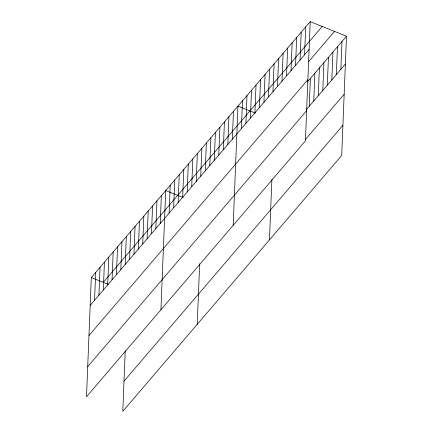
<?xml version="1.0" encoding="UTF-8"?>
<svg xmlns="http://www.w3.org/2000/svg" width="433" height="433" viewBox="0 0 433 433"><rect width="100%" height="100%" fill="white"/><g stroke="black" fill="none" stroke-linecap="round" stroke-linejoin="round"><path stroke-width="0.65" d="M310.212 21.65L91.293 277.553L86.503 396.78L305.422 140.877L310.212 21.65L346.497 36.22L341.707 155.447L122.788 411.35L125.224 350.746M94.551 300.28L95.671 272.433M98.93 295.16L100.05 267.318M103.308 290.045L104.429 262.198M107.687 284.925L108.807 257.078M112.066 279.81L113.186 251.963M116.445 274.69L117.565 246.842M120.823 269.57L121.944 241.728M125.202 264.455L126.317 236.607M129.581 259.335L130.696 231.487M133.959 254.22L135.074 226.372M138.338 249.099L139.453 221.252M142.717 243.979L143.832 216.137M147.096 238.864L148.21 211.017M151.469 233.744L152.589 205.897M155.848 228.629L156.968 200.782M160.226 223.509L161.347 195.662M160.935 309.774L165.725 190.547L183.251 197.583M169.124 213.112L170.239 185.264M173.638 207.835L174.753 179.987M178.152 202.557L179.273 174.71M182.666 197.28L183.787 169.433M187.18 192.003L188.301 164.156M191.7 186.726L192.815 158.879M196.214 181.443L197.329 153.601M200.728 176.166L201.848 148.319M197.221 324.344L199.656 263.74M205.242 170.889L206.362 143.042M209.756 165.612L210.876 137.764M214.275 160.334L215.39 132.487M218.789 155.057L219.91 127.21M223.304 149.78L224.424 121.933M227.818 144.498L228.938 116.656M232.337 139.22L233.452 111.373M233.181 225.328L237.966 106.096L255.492 113.137M241.365 128.666L242.485 100.819M245.879 123.389L246.999 95.541M250.393 118.112L251.513 90.264M254.913 112.834L256.027 84.987M259.427 107.552L260.542 79.71M263.941 102.275L265.061 74.427M268.455 96.997L269.575 69.15M272.974 91.72L274.089 63.873M269.467 239.898L271.897 179.294M277.488 86.443L278.603 58.596M282.002 81.166L283.122 53.319M286.516 75.889L287.636 48.041M291.03 70.606L292.151 42.764M295.55 65.329L296.665 37.482M300.064 60.052L301.179 32.204M304.578 54.775L305.698 26.927M309.254 106.291L310.374 78.443M313.773 101.013L314.888 73.166M318.287 95.736L319.402 67.889M322.801 90.459L323.922 62.612M327.316 85.177L328.436 57.335M331.83 79.899L332.95 52.052M336.349 74.622L337.464 46.775M340.863 69.345L341.983 41.498M103.265 282.359L322.184 26.456M90.172 305.4L309.092 49.497M308.664 61.643L334.52 31.414M88.965 335.553L307.879 79.65M307.5 81.805L346.497 36.22M306.385 109.652L345.377 64.068M87.715 366.621L306.634 110.724M305.173 139.805L344.165 94.221M124 381.192L342.92 125.294M91.293 277.553L108.201 284.34"/></g></svg>
